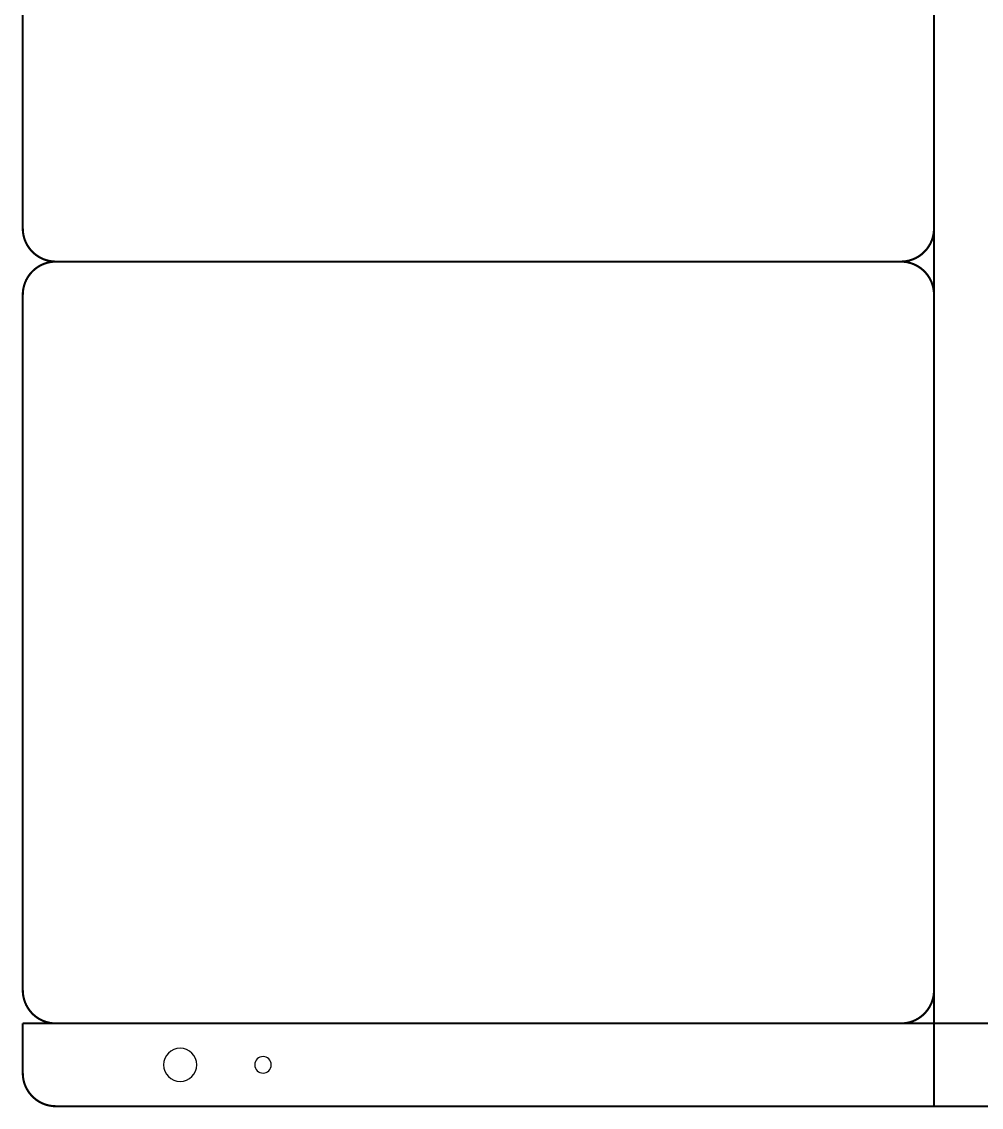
# Model space of a CAD drawing. Header units: millimetres. Extents: x 167 to 483, y 74 to 226.
# Drawn here: x 167.4 to 225.4, y 82.9 to 148.5 of the extents above; entities that cross this region are included whole.
import ezdxf

# ---------------------------------------------------------------- set-up
doc = ezdxf.new("R2010")
doc.units = ezdxf.units.MM
doc.layers.add('BG_OUTLINE', color=254, linetype='Continuous')

msp = doc.modelspace()

# ---------------------------------------------------------------- linework, layer by layer
at = {"layer": 'BG_OUTLINE', "const_width": 0.127}
for points in [[(227.497, 83.011), (222.497, 83.011), (222.497, 185.011), (227.497, 185.011), (227.497, 83.011)], [(167.497, 136.011), (167.497, 178.011)], [(222.497, 178.011), (222.497, 136.011)], [(220.497, 134.011), (169.497, 134.011)], [(169.497, 134.011), (220.497, 134.011)], [(167.497, 90.011), (167.497, 132.011)], [(222.497, 132.011), (222.497, 90.011)], [(220.497, 88.011), (169.497, 88.011)]]:
    msp.add_lwpolyline(points, dxfattribs=at)
for points in [[(169.497, 134.011, -0.414214), (167.497, 136.011)], [(222.497, 136.011, -0.414214), (220.497, 134.011)], [(229.497, 134.011), (280.497, 134.011, -0.414214), (282.497, 132.011), (282.497, 90.011, -0.414214), (280.497, 88.011), (167.497, 88.011)], [(167.497, 132.011, -0.414214), (169.497, 134.011)], [(220.497, 134.011, -0.414214), (222.497, 132.011)], [(169.497, 88.011, -0.414214), (167.497, 90.011)], [(222.497, 90.011, -0.414214), (220.497, 88.011)], [(167.497, 88.011), (167.497, 85.011, 0.414214), (169.497, 83.011), (280.497, 83.011, 0.414214), (282.497, 85.011), (282.497, 88.011)]]:
    msp.add_lwpolyline(points, format="xyb", dxfattribs=at)
at = {"layer": 'BG_OUTLINE'}
for points in [[(177.997, 85.511, 1), (175.997, 85.511, 1)], [(182.497, 85.511, 1), (181.497, 85.511, 1)]]:
    msp.add_lwpolyline(points, format="xyb", close=True, dxfattribs=at)

doc.saveas('drawing.dxf')
